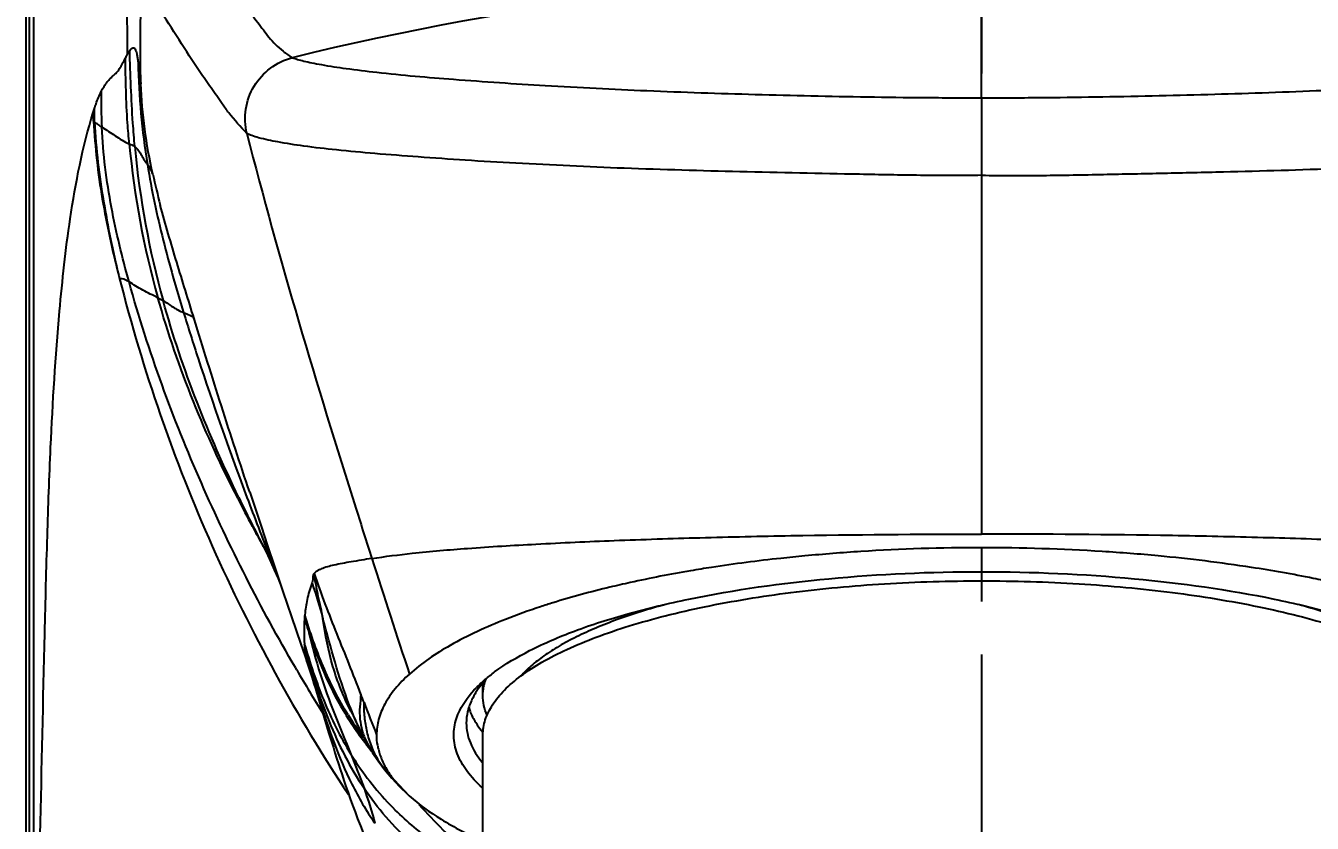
# Model space of a CAD drawing. Header units: millimetres. Extents: x 601 to 1195, y -13 to 407.
# Drawn here: x 1010.82 to 1041.77, y 228.89 to 248.07 of the extents above; entities that cross this region are included whole.
import ezdxf

# ---------------------------------------------------------------- set-up
doc = ezdxf.new("R2010")
doc.units = ezdxf.units.MM
doc.header["$LTSCALE"] = 0.1
doc.linetypes.add('CENTERX2', pattern=[101.6, 63.5, -12.7, 12.7, -12.7])
for name, color, linetype in [('CENTER', 1, 'CENTERX2'), ('DEF_LAYER_ASSEM_MEMBER', 7, 'Continuous'), ('DIM', 3, 'Continuous')]:
    doc.layers.add(name, color=color, linetype=linetype)
doc.styles.get("Standard").update_dxf_attribs({"font": 'arial.ttf'})
doc.dimstyles.new('ISO-25', dxfattribs={"dimtxt": 3.5, "dimasz": 3.5, "dimexe": 1.25, "dimexo": 0.625, "dimtad": 1, "dimtih": 1, "dimtoh": 1, "dimdec": 1, "dimdsep": 46, "dimtxsty": 'Standard', "dimcen": 2.5, "dimclrd": 5, "dimclre": 5, "dimclrt": 5, "dimadec": 0, "dimazin": 0, "dimtfac": 1, "dimtdec": 1, "dimtmove": 0, "dimatfit": 3, "dimfxl": 1, "dimarcsym": 0})

# ---------------------------------------------------------------- blocks, each defined once
blk = doc.blocks.new('*D9')
at = {"layer": 'Defpoints', "color": 0, "transparency": 16777216}
for p in [(1033.819, 294.026), (1057.171, 177.234), (1076.334, 177.234)]:
    blk.add_point(p, dxfattribs=at)
at = {"layer": 'DIM', "color": 5, "lineweight": -2, "transparency": 16777216}
for p, q in [((1034.444, 294.026), (1077.584, 294.026)), ((1076.334, 290.526), (1076.334, 238.042)), ((1076.334, 180.734), (1076.334, 233.218)), ((1057.796, 177.234), (1077.584, 177.234))]:
    blk.add_line(p, q, dxfattribs=at)
at = {"layer": 'DIM', "color": 5, "transparency": 16777216}
for points in [[(1075.751, 290.526), (1076.917, 290.526), (1076.334, 294.026)], [(1075.751, 180.734), (1076.917, 180.734), (1076.334, 177.234)]]:
    blk.add_solid(points, dxfattribs=at)
at = {"layer": 'DIM', "color": 5, "transparency": 16777216, "insert": (1076.334, 235.63), "char_height": 3.5, "attachment_point": 5}
blk.add_mtext('116.8', dxfattribs=at)

msp = doc.modelspace()

# ---------------------------------------------------------------- linework, layer by layer
at = {"color": 7, "linetype": 'Continuous'}
for p, q in [((1010.819, 263.807), (1010.819, 214.495)), ((1010.901, 261.859), (1010.901, 214.326)), ((1011.006, 260.32), (1011.006, 218.547)), ((1013.269, 247.39), (1013.253, 250.668)), ((1033.816, 246.337), (1033.816, 249.313)), ((1013.523, 247.193), (1013.587, 246.672)), ((1012.442, 245.988), (1012.471, 246.078)), ((1033.817, 244.474), (1033.815, 235.842)), ((1013.057, 242.064), (1013.076, 241.986)), ((1016.208, 236.851), (1016.48, 236.033)), ((1016.48, 236.033), (1016.636, 235.565)), ((1016.532, 235.557), (1016.524, 235.572)), ((1016.544, 235.528), (1016.527, 235.56)), ((1016.636, 235.565), (1016.813, 235.038)), ((1016.813, 235.038), (1017.006, 234.465)), ((1017.562, 232.861), (1017.577, 232.791)), ((1017.577, 232.791), (1017.595, 232.728)), ((1017.338, 232.578), (1017.306, 232.632)), ((1017.823, 232.016), (1017.896, 231.776)), ((1017.896, 231.776), (1018.107, 231.076)), ((1018.551, 231.818), (1018.617, 231.659)), ((1018.107, 231.076), (1018.181, 230.834)), ((1018.84, 231.165), (1018.963, 230.929)), ((1018.963, 230.929), (1019.112, 230.67)), ((1019.148, 230.613), (1019.014, 230.855)), ((1019.112, 230.67), (1019.148, 230.612)), ((1019.674, 229.941), (1020.048, 229.547))]:
    msp.add_line(p, q, dxfattribs=at)
for points in [[(1016.524, 235.572), (1016.536, 235.546), (1016.578, 235.46), (1016.64, 235.33)], [(1016.64, 235.33), (1016.716, 235.167), (1016.799, 234.982), (1016.891, 234.773), (1016.944, 234.649)], [(1017.006, 234.465), (1017.109, 234.163), (1017.215, 233.851), (1017.325, 233.529), (1017.439, 233.197), (1017.579, 232.791)], [(1017.595, 232.728), (1017.637, 232.603), (1017.669, 232.505), (1017.699, 232.412), (1017.726, 232.329), (1017.753, 232.242), (1017.787, 232.133), (1017.823, 232.016)], [(1018.547, 231.828), (1018.546, 231.83), (1018.546, 231.831), (1018.551, 231.818)], [(1018.617, 231.659), (1018.67, 231.534), (1018.743, 231.37), (1018.84, 231.165)], [(1018.181, 230.834), (1018.22, 230.709), (1018.259, 230.581), (1018.3, 230.453), (1018.342, 230.322), (1018.385, 230.189), (1018.429, 230.054), (1018.475, 229.916), (1018.523, 229.774), (1018.573, 229.629), (1018.626, 229.478), (1018.683, 229.323), (1018.742, 229.163), (1018.804, 228.999), (1018.87, 228.831), (1018.937, 228.663), (1019.008, 228.493)], [(1019.148, 230.613), (1019.165, 230.587), (1019.296, 230.392)], [(1019.296, 230.392), (1019.45, 230.184), (1019.624, 229.976), (1019.811, 229.773), (1020.013, 229.578), (1020.047, 229.547)]]:
    msp.add_lwpolyline(points, dxfattribs=at)
for centre, radius, start, end in [((1033.842, 179.742), 69.572, 90.02178, 103.81286), ((1033.789, 179.737), 69.577, 76.18794, 89.97848), ((1030.955, 247.529), 17.435, 181.1033, 189.2287), ((1033.975, 247.157), 20.754, 185.3303, 195.7348), ((1034.392, 247.107), 21.039, 185.3003, 195.5722), ((1032.142, 248.544), 18.708, 192.4845, 194.8272), ((1107.079, 270.906), 97.149, 200.54467, 200.99774), ((1049.08, 253.563), 37.2, 206.9462, 208.1195), ((1052.375, 254.31), 40.453, 205.768, 206.8491), ((1383.03, 351.972), 382.143, 197.59654, 197.78335), ((1052.21, 255.227), 40.744, 208.1092, 208.5169), ((1057.014, 256.652), 45.649, 206.8434, 207.519), ((1116.703, 274.601), 107.458, 200.99815, 201.42574), ((1054.079, 256.242), 42.871, 208.5164, 208.8443), ((1128.079, 279.062), 119.677, 201.42467, 201.74831), ((1366.867, 346.752), 365.158, 197.77806, 198.23692), ((1033.682, 191.449), 44.063, 93.6044, 95.3612), ((1033.833, 188.567), 46.95, 90.021, 93.5672), ((1033.809, 188.876), 46.64, 86.421, 89.9929), ((1034.004, 192.133), 43.378, 84.6251, 86.4097), ((1034.538, 197.486), 37.998, 81.2586, 84.671), ((1041.623, 241.233), 25.214, 197.1086, 197.928), ((1021.353, 233.53), 3.838, 174.4018, 175.7408), ((1068.467, 245.655), 52.273, 192.9919, 193.4782), ((1053.268, 253.574), 41.615, 210.2996, 211.9769), ((1023.891, 229.969), 3.118, 131.8912, 135.6565), ((1023.761, 230.628), 2.541, 137.1293, 139.717), ((1025.031, 235.487), 7.635, 210.5509, 219.2315), ((1024.993, 234.801), 7.121, 206.8605, 207.4135), ((1144.231, 280.095), 134.263, 201.08572, 201.44234), ((1025.253, 235.632), 7.853, 211.7901, 216.2017), ((1025.095, 235.519), 7.659, 216.2184, 216.6628), ((1025.113, 234.56), 7.611, 211.7487, 213.548), ((1024.808, 234.351), 7.242, 213.5021, 225.2535), ((1023.027, 233.042), 4.567, 215.5464, 222.7658)]:
    msp.add_arc(centre, radius, start, end, dxfattribs=at)
for points, knots in [([(1015, 250.138), (1015.153, 249.888), (1015.406, 249.527), (1015.74, 249.044), (1015.996, 248.682), (1016.261, 248.324), (1016.493, 248.033), (1016.669, 247.789), (1016.826, 247.613), (1017.016, 247.45), (1017.156, 247.35), (1017.231, 247.301)], [0, 0, 0, 0, 0.24234, 0.363931, 0.485795, 0.608603, 0.732236, 0.793756, 0.857665, 0.926303, 1, 1, 1, 1]), ([(1013.591, 246.672), (1013.573, 247.144), (1013.581, 248.089), (1013.597, 249.032), (1013.603, 249.504)], [0, 0, 0, 0, 0.499934, 1, 1, 1, 1]), ([(1016.14, 245.48), (1015.987, 245.639), (1015.783, 245.87), (1015.551, 246.18), (1015.368, 246.448), (1015.143, 246.769), (1014.794, 247.28), (1014.388, 247.921), (1014.06, 248.428), (1013.913, 248.69)], [0, 0, 0, 0, 0.168794, 0.236367, 0.296359, 0.417839, 0.537, 0.770301, 1, 1, 1, 1]), ([(1013.269, 247.39), (1013.274, 247.398), (1013.29, 247.429), (1013.308, 247.458), (1013.323, 247.479)], [0, 0, 0, 0, 0.284664, 1, 1, 1, 1]), ([(1013.443, 245.164), (1013.426, 245.353), (1013.365, 246.123), (1013.336, 246.896), (1013.322, 247.479)], [0, 0, 0, 0, 0.24547, 1, 1, 1, 1]), ([(1013.323, 247.479), (1013.334, 247.495), (1013.355, 247.52), (1013.392, 247.545), (1013.43, 247.539), (1013.456, 247.506), (1013.476, 247.457), (1013.494, 247.386), (1013.509, 247.296), (1013.518, 247.229), (1013.523, 247.193)], [0, 0, 0, 0, 0.12098, 0.199413, 0.259819, 0.333589, 0.440646, 0.588524, 0.776354, 1, 1, 1, 1]), ([(1012.632, 246.488), (1012.656, 246.53), (1012.702, 246.609), (1012.774, 246.716), (1012.848, 246.803), (1012.928, 246.871), (1013.007, 246.945), (1013.081, 247.043), (1013.152, 247.163), (1013.198, 247.252), (1013.221, 247.299)], [0, 0, 0, 0, 0.142273, 0.271235, 0.382503, 0.481763, 0.583747, 0.703419, 0.844026, 1, 1, 1, 1]), ([(1013.311, 245.229), (1013.295, 245.397), (1013.239, 246.085), (1013.22, 246.776), (1013.221, 247.299)], [0, 0, 0, 0, 0.243787, 1, 1, 1, 1]), ([(1016.14, 245.482), (1016.093, 245.671), (1016.076, 246.072), (1016.281, 246.635), (1016.681, 247.081), (1017.044, 247.253), (1017.232, 247.301)], [0, 0, 0, 0, 0.249637, 0.499997, 0.750359, 1, 1, 1, 1]), ([(1017.232, 247.301), (1017.273, 247.288), (1017.364, 247.259), (1017.519, 247.217), (1017.713, 247.176), (1018.052, 247.112), (1018.573, 247.033), (1019.631, 246.904), (1021.23, 246.768), (1023.397, 246.622), (1025.817, 246.501), (1027.949, 246.429), (1029.717, 246.386), (1031.074, 246.358), (1032.212, 246.344), (1033.128, 246.339), (1033.587, 246.34), (1033.816, 246.337)], [0, 0, 0, 0, 0.00776, 0.017159, 0.02905, 0.043445, 0.079366, 0.124077, 0.235744, 0.368631, 0.515836, 0.672593, 0.75327, 0.834906, 0.917263, 0.958613, 1, 1, 1, 1]), ([(1033.816, 246.337), (1034.046, 246.34), (1034.504, 246.339), (1035.42, 246.343), (1036.558, 246.358), (1037.915, 246.386), (1039.683, 246.429), (1041.815, 246.501), (1044.235, 246.622), (1046.402, 246.768), (1048.001, 246.904), (1049.059, 247.033), (1049.58, 247.112), (1049.92, 247.176), (1050.113, 247.217), (1050.269, 247.258), (1050.359, 247.288), (1050.4, 247.301)], [0, 0, 0, 0, 0.041387, 0.082737, 0.165092, 0.246729, 0.327407, 0.484162, 0.631371, 0.764264, 0.875917, 0.920636, 0.956566, 0.970964, 0.982854, 0.992249, 1, 1, 1, 1]), ([(1012.471, 246.078), (1012.484, 246.118), (1012.532, 246.257), (1012.585, 246.394), (1012.632, 246.488)], [0, 0, 0, 0, 0.280923, 1, 1, 1, 1]), ([(1012.632, 246.488), (1012.632, 246.417), (1012.633, 246.132), (1012.639, 245.848), (1012.649, 245.636)], [0, 0, 0, 0, 0.253111, 1, 1, 1, 1]), ([(1013.876, 244.499), (1013.798, 244.857), (1013.664, 245.577), (1013.605, 246.307), (1013.591, 246.672)], [0, 0, 0, 0, 0.500401, 1, 1, 1, 1]), ([(1033.816, 246.337), (1033.811, 246.081), (1033.814, 245.46), (1033.813, 244.838), (1033.816, 244.474)], [0, 0, 0, 0, 0.413104, 1, 1, 1, 1]), ([(1011.006, 218.547), (1011.028, 220.246), (1011.075, 223.603), (1011.166, 228.572), (1011.255, 232.622), (1011.334, 235.726), (1011.424, 238.311), (1011.583, 240.859), (1011.872, 243.557), (1012.187, 245.152), (1012.442, 245.988)], [0, 0, 0, 0, 0.185176, 0.365876, 0.541686, 0.626633, 0.70428, 0.823606, 0.904781, 1, 1, 1, 1]), ([(1012.449, 245.775), (1012.469, 245.462), (1012.52, 244.836), (1012.653, 243.903), (1012.836, 242.979), (1012.98, 242.368), (1013.057, 242.064)], [0, 0, 0, 0, 0.250011, 0.499993, 0.750013, 1, 1, 1, 1]), ([(1012.476, 245.753), (1012.475, 245.78), (1012.472, 245.888), (1012.471, 245.997), (1012.471, 246.078)], [0, 0, 0, 0, 0.246916, 1, 1, 1, 1]), ([(1012.476, 245.753), (1012.489, 245.429), (1012.548, 244.793), (1012.684, 243.857), (1012.853, 242.951), (1012.987, 242.357), (1013.057, 242.064)], [0, 0, 0, 0, 0.260479, 0.512034, 0.758104, 1, 1, 1, 1]), ([(1012.649, 245.636), (1012.62, 245.655), (1012.562, 245.694), (1012.503, 245.731), (1012.476, 245.753)], [0, 0, 0, 0, 0.503019, 1, 1, 1, 1]), ([(1013.304, 241.911), (1013.14, 242.502), (1012.841, 243.73), (1012.68, 244.988), (1012.649, 245.636)], [0, 0, 0, 0, 0.485716, 1, 1, 1, 1]), ([(1012.649, 245.636), (1012.756, 245.566), (1012.972, 245.423), (1013.191, 245.281), (1013.311, 245.229)], [0, 0, 0, 0, 0.494117, 1, 1, 1, 1]), ([(1033.816, 244.474), (1033.326, 244.464), (1032.348, 244.469), (1030.409, 244.507), (1028.032, 244.553), (1025.273, 244.633), (1023.072, 244.735), (1021.421, 244.833), (1020.292, 244.911), (1019.258, 244.991), (1018.34, 245.074), (1017.56, 245.165), (1016.936, 245.261), (1016.518, 245.346), (1016.271, 245.421), (1016.177, 245.46), (1016.14, 245.482)], [0, 0, 0, 0, 0.082869, 0.165379, 0.328054, 0.484984, 0.632184, 0.700624, 0.764711, 0.823668, 0.876068, 0.92058, 0.956409, 0.982918, 0.992615, 1, 1, 1, 1]), ([(1033.816, 244.474), (1034.306, 244.468), (1035.284, 244.467), (1036.745, 244.495), (1038.195, 244.526), (1040.084, 244.566), (1042.359, 244.634), (1044.559, 244.734), (1046.21, 244.834), (1047.34, 244.911), (1048.374, 244.991), (1049.292, 245.074), (1050.072, 245.165), (1050.696, 245.261), (1051.114, 245.346), (1051.361, 245.421), (1051.455, 245.46), (1051.492, 245.482)], [0, 0, 0, 0, 0.082867, 0.165373, 0.247214, 0.328049, 0.484983, 0.632168, 0.700589, 0.764722, 0.823648, 0.876065, 0.920574, 0.956403, 0.982919, 0.992627, 1, 1, 1, 1]), ([(1013.311, 245.229), (1013.322, 245.224), (1013.368, 245.205), (1013.413, 245.185), (1013.443, 245.164)], [0, 0, 0, 0, 0.257703, 1, 1, 1, 1]), ([(1013.443, 245.164), (1013.479, 245.139), (1013.537, 245.069), (1013.608, 244.958), (1013.67, 244.841), (1013.72, 244.768), (1013.746, 244.733)], [0, 0, 0, 0, 0.250398, 0.499897, 0.750837, 1, 1, 1, 1]), ([(1013.746, 244.733), (1013.846, 244.121), (1014.103, 242.923), (1014.442, 241.748), (1014.618, 241.172)], [0, 0, 0, 0, 0.507375, 1, 1, 1, 1]), ([(1013.877, 244.499), (1013.866, 244.519), (1013.853, 244.563), (1013.814, 244.644), (1013.773, 244.697), (1013.746, 244.732)], [0, 0, 0, 0, 0.255595, 0.50702, 1, 1, 1, 1]), ([(1014.871, 241.022), (1014.731, 241.476), (1014.45, 242.385), (1014.178, 243.296), (1014.057, 243.756)], [0, 0, 0, 0, 0.499933, 1, 1, 1, 1]), ([(1013.076, 241.986), (1013.358, 240.885), (1014.008, 238.705), (1015.263, 235.532), (1016.783, 232.476), (1017.955, 230.526), (1018.582, 229.579)], [0, 0, 0, 0, 0.249995, 0.499981, 0.750009, 1, 1, 1, 1]), ([(1013.304, 241.911), (1013.273, 241.93), (1013.203, 241.972), (1013.121, 241.986), (1013.076, 241.986)], [0, 0, 0, 0, 0.447904, 1, 1, 1, 1]), ([(1017.306, 232.632), (1016.89, 233.347), (1016.096, 234.808), (1015.016, 237.075), (1014.062, 239.442), (1013.537, 241.076), (1013.304, 241.911)], [0, 0, 0, 0, 0.244891, 0.492228, 0.743268, 1, 1, 1, 1]), ([(1013.999, 241.529), (1013.938, 241.558), (1013.817, 241.617), (1013.638, 241.707), (1013.466, 241.804), (1013.359, 241.878), (1013.304, 241.911)], [0, 0, 0, 0, 0.255847, 0.509257, 0.757074, 1, 1, 1, 1]), ([(1015.919, 236.706), (1015.532, 237.467), (1014.804, 239.042), (1014.236, 240.683), (1013.999, 241.529)], [0, 0, 0, 0, 0.493188, 1, 1, 1, 1]), ([(1015.945, 236.724), (1015.582, 237.476), (1014.897, 239.026), (1014.355, 240.633), (1014.125, 241.46)], [0, 0, 0, 0, 0.493508, 1, 1, 1, 1]), ([(1014.125, 241.46), (1014.205, 241.411), (1014.319, 241.329), (1014.482, 241.23), (1014.572, 241.191), (1014.618, 241.172)], [0, 0, 0, 0, 0.488721, 0.737674, 1, 1, 1, 1]), ([(1014.618, 241.172), (1014.667, 241.153), (1014.739, 241.126), (1014.83, 241.081), (1014.861, 241.043), (1014.871, 241.022)], [0, 0, 0, 0, 0.526944, 0.773126, 1, 1, 1, 1]), ([(1014.618, 241.172), (1014.731, 240.802), (1015.194, 239.337), (1015.706, 237.889), (1016.109, 236.813)], [0, 0, 0, 0, 0.252043, 1, 1, 1, 1]), ([(1016.207, 236.851), (1015.975, 237.543), (1015.52, 238.93), (1015.087, 240.325), (1014.871, 241.022)], [0, 0, 0, 0, 0.500013, 1, 1, 1, 1]), ([(1019.147, 235.258), (1019.47, 235.307), (1020.236, 235.405), (1021.553, 235.515), (1023.173, 235.612), (1025.036, 235.696), (1027.08, 235.763), (1030.027, 235.828), (1032.286, 235.845), (1033.817, 235.842)], [0, 0, 0, 0, 0.066769, 0.157638, 0.269859, 0.3982, 0.538526, 0.687525, 1, 1, 1, 1]), ([(1048.486, 235.258), (1048.162, 235.307), (1047.396, 235.405), (1046.079, 235.515), (1044.459, 235.612), (1042.596, 235.696), (1040.552, 235.763), (1037.606, 235.828), (1035.346, 235.845), (1033.816, 235.842)], [0, 0, 0, 0, 0.06677, 0.157638, 0.269858, 0.398199, 0.538524, 0.687523, 1, 1, 1, 1]), ([(1019.146, 235.259), (1018.98, 235.231), (1018.674, 235.183), (1018.266, 235.108), (1017.989, 235.036), (1017.831, 234.962), (1017.776, 234.918), (1017.757, 234.894)], [0, 0, 0, 0, 0.349565, 0.639769, 0.858001, 0.937987, 1, 1, 1, 1]), ([(1029.565, 235.32), (1029.373, 235.302), (1028.623, 235.225), (1027.875, 235.128), (1027.319, 235.043)], [0, 0, 0, 0, 0.255362, 1, 1, 1, 1]), ([(1022.1, 232.528), (1022.364, 232.723), (1022.988, 233.091), (1024.068, 233.551), (1025.353, 233.959), (1027.385, 234.44), (1030.227, 234.835), (1032.588, 234.94), (1033.814, 234.94)], [0, 0, 0, 0, 0.081509, 0.178552, 0.290335, 0.415298, 0.695922, 1, 1, 1, 1]), ([(1027.319, 235.043), (1027.151, 235.017), (1026.496, 234.91), (1025.845, 234.785), (1025.364, 234.679)], [0, 0, 0, 0, 0.2575, 1, 1, 1, 1]), ([(1033.814, 234.94), (1035.041, 234.94), (1037.402, 234.836), (1040.245, 234.441), (1042.278, 233.96), (1043.563, 233.551), (1044.643, 233.091), (1045.267, 232.724), (1045.532, 232.528)], [0, 0, 0, 0, 0.304059, 0.58468, 0.709647, 0.821435, 0.918485, 1, 1, 1, 1]), ([(1042.268, 234.679), (1042.112, 234.714), (1041.463, 234.851), (1040.809, 234.966), (1040.313, 235.043)], [0, 0, 0, 0, 0.242208, 1, 1, 1, 1]), ([(1017.706, 234.654), (1017.696, 234.621), (1017.671, 234.557), (1017.628, 234.431), (1017.588, 234.273), (1017.555, 234.088), (1017.54, 233.965), (1017.534, 233.905)], [0, 0, 0, 0, 0.133837, 0.266249, 0.52045, 0.764034, 1, 1, 1, 1]), ([(1017.755, 234.89), (1017.742, 234.872), (1017.723, 234.832), (1017.724, 234.77), (1017.723, 234.711), (1017.712, 234.673), (1017.706, 234.654)], [0, 0, 0, 0, 0.279989, 0.517207, 0.751529, 1, 1, 1, 1]), ([(1017.969, 233.808), (1017.956, 233.899), (1017.918, 234.078), (1017.866, 234.301), (1017.83, 234.481), (1017.805, 234.616), (1017.776, 234.75), (1017.756, 234.84), (1017.752, 234.885)], [0, 0, 0, 0, 0.250247, 0.499641, 0.624629, 0.749763, 0.874603, 1, 1, 1, 1]), ([(1017.757, 234.895), (1017.92, 234.403), (1018.206, 233.679), (1018.594, 232.718), (1018.783, 232.235), (1018.877, 231.994)], [0, 0, 0, 0, 0.499602, 0.749877, 1, 1, 1, 1]), ([(1025.364, 234.679), (1025.2, 234.643), (1024.575, 234.499), (1023.955, 234.332), (1023.502, 234.192)], [0, 0, 0, 0, 0.26111, 1, 1, 1, 1]), ([(1023.502, 234.192), (1023.403, 234.161), (1023.019, 234.038), (1022.64, 233.903), (1022.363, 233.793)], [0, 0, 0, 0, 0.259932, 1, 1, 1, 1]), ([(1017.526, 233.816), (1017.522, 233.764), (1017.511, 233.56), (1017.515, 233.355), (1017.523, 233.203)], [0, 0, 0, 0, 0.252913, 1, 1, 1, 1]), ([(1018.578, 231.495), (1018.346, 231.869), (1017.945, 232.654), (1017.662, 233.486), (1017.532, 233.903)], [0, 0, 0, 0, 0.501226, 1, 1, 1, 1]), ([(1018.641, 231.584), (1018.466, 231.93), (1018.172, 232.655), (1018.027, 233.423), (1017.969, 233.808)], [0, 0, 0, 0, 0.49825, 1, 1, 1, 1]), ([(1022.363, 233.793), (1021.906, 233.613), (1021.093, 233.243), (1020.346, 232.744), (1020.05, 232.477)], [0, 0, 0, 0, 0.552168, 1, 1, 1, 1]), ([(1017.633, 233.471), (1017.738, 233.149), (1017.972, 232.509), (1018.281, 231.901), (1018.455, 231.606)], [0, 0, 0, 0, 0.497696, 1, 1, 1, 1]), ([(1017.633, 233.471), (1017.713, 233.139), (1017.889, 232.479), (1018.122, 231.838), (1018.247, 231.521)], [0, 0, 0, 0, 0.500549, 1, 1, 1, 1]), ([(1017.52, 233.202), (1017.591, 232.974), (1017.732, 232.517), (1018.065, 231.616), (1018.387, 230.965), (1018.641, 230.555)], [0, 0, 0, 0, 0.248921, 0.497828, 1, 1, 1, 1]), ([(1017.535, 233.029), (1017.626, 232.745), (1017.803, 232.175), (1018.211, 231.046), (1018.621, 230.233), (1018.958, 229.732)], [0, 0, 0, 0, 0.248657, 0.497295, 1, 1, 1, 1]), ([(1017.562, 232.861), (1017.785, 232.181), (1018.084, 231.147), (1018.646, 229.818), (1019.011, 229.19), (1019.22, 228.89)], [0, 0, 0, 0, 0.497192, 0.746445, 1, 1, 1, 1]), ([(1020.05, 232.477), (1019.927, 232.366), (1019.707, 232.142), (1019.453, 231.775), (1019.296, 231.398), (1019.261, 231.138), (1019.261, 231.013)], [0, 0, 0, 0, 0.289874, 0.547403, 0.780442, 1, 1, 1, 1]), ([(1021.808, 232.291), (1021.831, 232.311), (1021.925, 232.394), (1022.024, 232.471), (1022.1, 232.528)], [0, 0, 0, 0, 0.241394, 1, 1, 1, 1]), ([(1021.823, 232.271), (1021.806, 232.251), (1021.742, 232.172), (1021.683, 232.089), (1021.643, 232.025)], [0, 0, 0, 0, 0.258794, 1, 1, 1, 1]), ([(1018.882, 231.995), (1018.878, 231.893), (1018.848, 231.694), (1018.852, 231.398), (1018.907, 231.116), (1018.974, 230.94), (1019.014, 230.855)], [0, 0, 0, 0, 0.263295, 0.516358, 0.759346, 1, 1, 1, 1]), ([(1021.184, 231.411), (1021.205, 231.475), (1021.317, 231.748), (1021.502, 231.987), (1021.661, 232.149)], [0, 0, 0, 0, 0.228505, 1, 1, 1, 1]), ([(1021.643, 232.025), (1021.624, 231.996), (1021.557, 231.88), (1021.503, 231.755), (1021.474, 231.66)], [0, 0, 0, 0, 0.260759, 1, 1, 1, 1]), ([(1019.014, 230.855), (1018.974, 230.927), (1018.822, 231.213), (1018.692, 231.511), (1018.604, 231.737)], [0, 0, 0, 0, 0.25166, 1, 1, 1, 1]), ([(1019.311, 230.386), (1019.248, 230.499), (1019.137, 230.726), (1019.027, 231.082), (1018.967, 231.438), (1018.958, 231.675), (1018.958, 231.792)], [0, 0, 0, 0, 0.264295, 0.515306, 0.759991, 1, 1, 1, 1]), ([(1021.474, 231.66), (1021.465, 231.631), (1021.433, 231.513), (1021.419, 231.391), (1021.419, 231.301)], [0, 0, 0, 0, 0.254782, 1, 1, 1, 1]), ([(1021.478, 231.671), (1021.487, 231.641), (1021.531, 231.517), (1021.592, 231.399), (1021.645, 231.315)], [0, 0, 0, 0, 0.240828, 1, 1, 1, 1]), ([(1021.805, 229.743), (1021.669, 229.866), (1021.431, 230.117), (1021.185, 230.543), (1021.093, 230.987), (1021.14, 231.276), (1021.184, 231.411)], [0, 0, 0, 0, 0.292858, 0.545228, 0.773374, 1, 1, 1, 1]), ([(1021.419, 231.301), (1021.419, 231.138), (1021.495, 230.789), (1021.688, 230.494), (1021.805, 230.352)], [0, 0, 0, 0, 0.468971, 1, 1, 1, 1]), ([(1021.645, 231.315), (1021.657, 231.295), (1021.709, 231.215), (1021.768, 231.139), (1021.814, 231.083)], [0, 0, 0, 0, 0.242077, 1, 1, 1, 1]), ([(1019.261, 231.013), (1019.251, 230.931), (1019.268, 230.802), (1019.311, 230.634), (1019.368, 230.45), (1019.478, 230.209), (1019.603, 230.031), (1019.674, 229.941)], [0, 0, 0, 0, 0.212123, 0.326525, 0.445511, 0.703505, 1, 1, 1, 1]), ([(1019.014, 230.855), (1019.037, 230.815), (1019.129, 230.655), (1019.23, 230.5), (1019.311, 230.386)], [0, 0, 0, 0, 0.247768, 1, 1, 1, 1]), ([(1021.816, 227.24), (1021.212, 227.557), (1020.379, 228.111), (1019.48, 229.02), (1019.119, 229.492), (1018.958, 229.732)], [0, 0, 0, 0, 0.535182, 0.773504, 1, 1, 1, 1]), ([(1020.048, 229.547), (1020.283, 229.336), (1020.85, 228.933), (1021.467, 228.616), (1021.81, 228.461)], [0, 0, 0, 0, 0.456587, 1, 1, 1, 1]), ([(1021.818, 227.705), (1021.413, 227.914), (1020.668, 228.361), (1020.001, 228.92), (1019.71, 229.208)], [0, 0, 0, 0, 0.527088, 1, 1, 1, 1]), ([(1020.274, 229.34), (1020.657, 228.93), (1021.19, 228.408), (1021.697, 227.861), (1021.82, 227.722)], [0, 0, 0, 0, 0.752091, 1, 1, 1, 1])]:
    msp.add_open_spline(points, degree=3, knots=knots, dxfattribs=at)
for points in [[(1013.221, 247.299), (1013.237, 247.329), (1013.252, 247.359), (1013.269, 247.39)], [(1012.45, 245.775), (1012.447, 245.846), (1012.444, 245.917), (1012.442, 245.988)], [(1012.45, 245.775), (1012.46, 245.77), (1012.468, 245.761), (1012.476, 245.753)], [(1016.14, 245.482), (1016.913, 242.442), (1017.82, 239.436), (1018.768, 236.445)], [(1013.999, 241.529), (1014.042, 241.508), (1014.084, 241.485), (1014.125, 241.46)], [(1017.711, 234.657), (1017.806, 234.377), (1017.89, 234.093), (1017.969, 233.808)], [(1017.757, 234.895), (1017.755, 234.892), (1017.753, 234.889), (1017.752, 234.885)], [(1018.604, 231.737), (1018.343, 232.411), (1018.163, 233.113), (1017.969, 233.808)], [(1017.523, 233.203), (1017.526, 233.145), (1017.529, 233.087), (1017.534, 233.029)], [(1017.534, 233.029), (1017.539, 232.972), (1017.546, 232.916), (1017.559, 232.86)], [(1018.958, 231.792), (1018.93, 231.859), (1018.904, 231.926), (1018.882, 231.995)], [(1018.247, 231.521), (1018.374, 231.197), (1018.508, 230.876), (1018.641, 230.555)], [(1018.641, 230.555), (1018.753, 230.283), (1018.86, 230.009), (1018.958, 229.732)], [(1018.958, 229.732), (1019.056, 229.455), (1019.144, 229.174), (1019.22, 228.89)]]:
    msp.add_open_spline(points, degree=3, dxfattribs=at)
at = {"layer": 'CENTER'}
msp.add_line((1033.819, 145.32), (1033.819, 297.458), dxfattribs=at)
at = {"layer": 'DEF_LAYER_ASSEM_MEMBER', "color": 7, "linetype": 'Continuous'}
for p, q in [((1021.819, 231.963), (1021.819, 232.249)), ((1021.819, 226.733), (1021.819, 231.012))]:
    msp.add_line(p, q, dxfattribs=at)
msp.add_arc((1023.07, 231.945), 1.253, 162.0117, 168.0064, dxfattribs=at)
for points, knots in [([(1021.819, 231.012), (1021.819, 231.073), (1021.829, 231.196), (1021.889, 231.446), (1022.046, 231.761), (1022.342, 232.115), (1022.746, 232.457), (1023.254, 232.783), (1023.861, 233.092), (1024.563, 233.382), (1025.354, 233.649), (1026.225, 233.891), (1027.519, 234.186), (1029.276, 234.47), (1031.503, 234.675), (1033.038, 234.72), (1033.819, 234.72)], [0, 0, 0, 0, 0.01382, 0.027949, 0.058181, 0.092586, 0.132276, 0.177813, 0.229386, 0.286926, 0.350188, 0.418796, 0.492269, 0.651477, 0.822661, 1, 1, 1, 1]), ([(1033.819, 234.72), (1034.6, 234.72), (1036.135, 234.675), (1038.362, 234.47), (1040.119, 234.186), (1041.413, 233.891), (1042.284, 233.649), (1043.075, 233.382), (1043.777, 233.092), (1044.384, 232.783), (1044.892, 232.457), (1045.296, 232.115), (1045.592, 231.761), (1045.749, 231.446), (1045.809, 231.196), (1045.819, 231.073), (1045.819, 231.012)], [0, 0, 0, 0, 0.177339, 0.348523, 0.507731, 0.581204, 0.649812, 0.713074, 0.770614, 0.822187, 0.867724, 0.907414, 0.941819, 0.972051, 0.98618, 1, 1, 1, 1]), ([(1026.219, 234.155), (1025.825, 234.048), (1025.257, 233.872), (1024.545, 233.594), (1024.077, 233.382), (1023.66, 233.16), (1023.295, 232.928), (1022.986, 232.689), (1022.808, 232.517), (1022.73, 232.43)], [0, 0, 0, 0, 0.311102, 0.451991, 0.582546, 0.70253, 0.811911, 0.910889, 1, 1, 1, 1]), ([(1044.908, 232.43), (1044.83, 232.517), (1044.654, 232.688), (1044.346, 232.926), (1043.984, 233.156), (1043.569, 233.378), (1043.105, 233.59), (1042.397, 233.867), (1041.833, 234.042), (1041.442, 234.149)], [0, 0, 0, 0, 0.08922, 0.188271, 0.297691, 0.41768, 0.548209, 0.689049, 1, 1, 1, 1]), ([(1021.819, 231.963), (1021.819, 231.984), (1021.821, 232.065), (1021.832, 232.146), (1021.845, 232.206)], [0, 0, 0, 0, 0.248519, 1, 1, 1, 1]), ([(1021.919, 231.485), (1021.887, 231.561), (1021.837, 231.719), (1021.819, 231.883), (1021.819, 231.963)], [0, 0, 0, 0, 0.509532, 1, 1, 1, 1])]:
    msp.add_open_spline(points, degree=3, knots=knots, dxfattribs=at)

# ---------------------------------------------------------------- dimensions: what is measured, and where the dimension line sits
at = {"layer": 'DIM'}
dim = msp.add_linear_dim(base=(1076.334, 177.234), p1=(1033.819, 294.026), p2=(1057.171, 177.234), angle=90, dimstyle='ISO-25', dxfattribs=at)
dim.commit()
dim.dimension.update_dxf_attribs({"geometry": '*D9', "text_midpoint": (1076.334, 235.63)})

doc.saveas('drawing.dxf')
